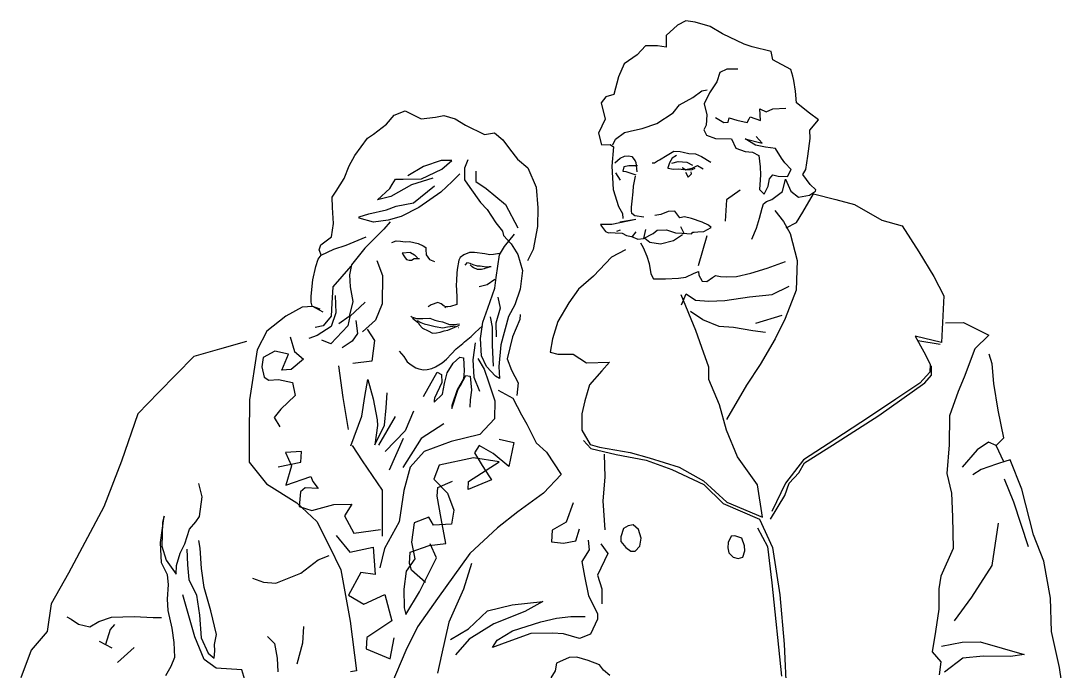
# Model space of a CAD drawing. Extents: x 116 to 135, y 123.1 to 129.1.
# Drawn here: x 119.094 to 120.139, y 124.597 to 125.246 of the extents above; entities that cross this region are included whole.
import ezdxf

# ---------------------------------------------------------------- set-up
doc = ezdxf.new("R2010")
doc.units = 0
doc.layers.get('0').update_dxf_attribs({"linetype": 'CONTINUOUS'})

msp = doc.modelspace()

# ---------------------------------------------------------------- linework, layer by layer
for p, q in [((119.7495, 125.2416), (119.7381, 125.2311)), ((119.7579, 125.2457), (119.7495, 125.2416)), ((119.7672, 125.2444), (119.7579, 125.2457)), ((119.7823, 125.2402), (119.7672, 125.2444)), ((119.7945, 125.2327), (119.7823, 125.2402)), ((119.7381, 125.2311), (119.7382, 125.2194)), ((119.816, 125.2226), (119.7945, 125.2327)), ((119.7176, 125.2208), (119.7094, 125.2118)), ((119.7295, 125.2207), (119.7176, 125.2208)), ((119.7382, 125.2194), (119.7295, 125.2207)), ((119.8241, 125.22), (119.816, 125.2226)), ((119.8431, 125.2153), (119.8241, 125.22)), ((119.8448, 125.2068), (119.8431, 125.2153)), ((119.7094, 125.2118), (119.6962, 125.203)), ((119.8626, 125.1972), (119.8448, 125.2068)), ((119.6962, 125.203), (119.6907, 125.1898)), ((119.792, 125.1942), (119.7888, 125.1848)), ((119.7987, 125.1977), (119.792, 125.1942)), ((119.8099, 125.1976), (119.7987, 125.1977)), ((119.8647, 125.1904), (119.8626, 125.1972)), ((119.6907, 125.1898), (119.6861, 125.1722)), ((119.7888, 125.1848), (119.7814, 125.1738)), ((119.8657, 125.1862), (119.8647, 125.1904)), ((119.8674, 125.1757), (119.8657, 125.1862)), ((119.7648, 125.1693), (119.7738, 125.1759)), ((119.7738, 125.1759), (119.7793, 125.1769)), ((119.7814, 125.1738), (119.7762, 125.1631)), ((119.8685, 125.1641), (119.8674, 125.1757)), ((119.6781, 125.1698), (119.6734, 125.1641)), ((119.6734, 125.1641), (119.6774, 125.1475)), ((119.6861, 125.1722), (119.6781, 125.1698)), ((119.7515, 125.1619), (119.7648, 125.1693)), ((119.7762, 125.1631), (119.7788, 125.1521)), ((119.8815, 125.1536), (119.8685, 125.1641)), ((119.4665, 125.1517), (119.4777, 125.156)), ((119.4777, 125.156), (119.4934, 125.1481)), ((119.729, 125.1434), (119.7452, 125.1541)), ((119.7452, 125.1541), (119.7515, 125.1619)), ((119.7788, 125.1521), (119.7781, 125.1415)), ((119.8317, 125.1578), (119.838, 125.1551)), ((119.8323, 125.1462), (119.8317, 125.1578)), ((119.838, 125.1551), (119.8448, 125.1579)), ((119.8448, 125.1579), (119.8577, 125.1586)), ((119.8904, 125.1471), (119.8815, 125.1536)), ((119.4459, 125.1328), (119.459, 125.1427)), ((119.459, 125.1427), (119.4665, 125.1517)), ((119.4934, 125.1481), (119.5077, 125.1496)), ((119.5077, 125.1496), (119.5163, 125.1512)), ((119.5163, 125.1512), (119.5276, 125.1481)), ((119.5276, 125.1481), (119.5378, 125.1417)), ((119.5378, 125.1417), (119.5569, 125.1322)), ((119.6774, 125.1475), (119.6707, 125.1336)), ((119.7144, 125.1382), (119.729, 125.1434)), ((119.7876, 125.1494), (119.7958, 125.1443)), ((119.7958, 125.1443), (119.8002, 125.1445)), ((119.8002, 125.1445), (119.8012, 125.1488)), ((119.8012, 125.1488), (119.8087, 125.1467)), ((119.8087, 125.1467), (119.8193, 125.1443)), ((119.8193, 125.1443), (119.8211, 125.1481)), ((119.8211, 125.1481), (119.8222, 125.1499)), ((119.8222, 125.1499), (119.8323, 125.1462)), ((119.8818, 125.1368), (119.8904, 125.1471)), ((119.4399, 125.1288), (119.4459, 125.1328)), ((119.5569, 125.1322), (119.5667, 125.134)), ((119.5667, 125.134), (119.575, 125.127)), ((119.6707, 125.1336), (119.6738, 125.122)), ((119.6876, 125.1277), (119.6967, 125.1343)), ((119.6967, 125.1343), (119.7065, 125.1366)), ((119.7065, 125.1366), (119.7144, 125.1382)), ((119.7781, 125.1415), (119.7758, 125.1371)), ((119.7758, 125.1371), (119.7785, 125.1316)), ((119.7785, 125.1316), (119.7874, 125.1283)), ((119.8822, 125.1282), (119.8818, 125.1368)), ((119.4272, 125.1113), (119.4399, 125.1288)), ((119.575, 125.127), (119.5816, 125.1179)), ((119.6738, 125.122), (119.6824, 125.1225)), ((119.6824, 125.1225), (119.6856, 125.12)), ((119.6849, 125.1219), (119.6876, 125.1277)), ((119.7874, 125.1283), (119.8035, 125.1279)), ((119.8035, 125.1279), (119.8077, 125.1187)), ((119.8171, 125.1279), (119.8341, 125.1238)), ((119.8273, 125.1217), (119.8171, 125.1279)), ((119.8373, 125.1197), (119.8273, 125.1217)), ((119.8341, 125.1238), (119.8281, 125.1304)), ((119.8799, 125.1107), (119.8822, 125.1282)), ((119.4215, 125.1012), (119.4272, 125.1113)), ((119.5816, 125.1179), (119.5896, 125.1077)), ((119.6856, 125.12), (119.684, 125.1008)), ((119.6923, 125.1087), (119.6966, 125.1106)), ((119.6966, 125.1106), (119.7009, 125.1109)), ((119.7009, 125.1109), (119.7041, 125.1105)), ((119.7041, 125.1105), (119.7073, 125.1062)), ((119.7315, 125.1069), (119.7392, 125.1116)), ((119.7392, 125.1116), (119.7459, 125.1156)), ((119.7486, 125.1115), (119.7443, 125.1088)), ((119.7459, 125.1156), (119.7521, 125.1154)), ((119.7521, 125.1154), (119.7552, 125.1148)), ((119.7552, 125.1148), (119.7609, 125.1134)), ((119.7609, 125.1134), (119.7676, 125.113)), ((119.7676, 125.113), (119.7734, 125.1103)), ((119.7734, 125.1103), (119.7829, 125.1046)), ((119.8077, 125.1187), (119.817, 125.1155)), ((119.817, 125.1155), (119.8245, 125.1146)), ((119.8245, 125.1146), (119.8309, 125.1112)), ((119.8309, 125.1112), (119.8321, 125.1002)), ((119.8473, 125.1183), (119.8373, 125.1197)), ((119.8535, 125.1087), (119.8473, 125.1183)), ((119.8776, 125.0975), (119.8799, 125.1107)), ((119.4165, 125.0885), (119.4215, 125.1012)), ((119.4958, 125.1005), (119.4802, 125.091)), ((119.5136, 125.1063), (119.4958, 125.1005)), ((119.524, 125.1063), (119.5136, 125.1063)), ((119.514, 125.0977), (119.524, 125.1063)), ((119.5401, 125.1071), (119.5368, 125.0988)), ((119.5896, 125.1077), (119.5999, 125.099)), ((119.684, 125.1008), (119.6852, 125.0773)), ((119.6871, 125.104), (119.6923, 125.1087)), ((119.6959, 125.1002), (119.6949, 125.0957)), ((119.7008, 125.1009), (119.6959, 125.1002)), ((119.7058, 125.1012), (119.7008, 125.1009)), ((119.7095, 125.1009), (119.7058, 125.1012)), ((119.7073, 125.1062), (119.7081, 125.1045)), ((119.7081, 125.1045), (119.7091, 125.0952)), ((119.7242, 125.1041), (119.7267, 125.1042)), ((119.7267, 125.1042), (119.7296, 125.1061)), ((119.7296, 125.1061), (119.7315, 125.1069)), ((119.7415, 125.1042), (119.7399, 125.0992)), ((119.7443, 125.1088), (119.7415, 125.1042)), ((119.744, 125.1038), (119.7502, 125.1054)), ((119.7502, 125.1054), (119.7589, 125.1046)), ((119.7589, 125.1046), (119.7645, 125.1017)), ((119.7641, 125.0987), (119.7695, 125.1014)), ((119.7695, 125.1014), (119.7753, 125.098)), ((119.8321, 125.1002), (119.8325, 125.0922)), ((119.8567, 125.1039), (119.8535, 125.1087)), ((119.8632, 125.0975), (119.8567, 125.1039)), ((119.494, 125.088), (119.514, 125.0977)), ((119.5321, 125.0931), (119.5246, 125.0853)), ((119.5368, 125.0988), (119.5369, 125.0872)), ((119.5481, 125.0957), (119.5481, 125.0853)), ((119.5999, 125.099), (119.6083, 125.0796)), ((119.6876, 125.0941), (119.6922, 125.0869)), ((119.6949, 125.0957), (119.6979, 125.0953)), ((119.6979, 125.0953), (119.703, 125.0936)), ((119.703, 125.0936), (119.708, 125.0921)), ((119.7056, 125.0808), (119.7075, 125.0908)), ((119.7399, 125.0992), (119.7399, 125.0987)), ((119.7399, 125.0987), (119.7456, 125.0977)), ((119.7456, 125.0977), (119.7505, 125.098)), ((119.7505, 125.098), (119.7555, 125.0975)), ((119.7542, 125.0994), (119.758, 125.0971)), ((119.7555, 125.0975), (119.7592, 125.0977)), ((119.7574, 125.0946), (119.7601, 125.0898)), ((119.758, 125.0971), (119.7642, 125.0974)), ((119.7592, 125.0977), (119.7641, 125.0987)), ((119.7601, 125.0898), (119.7637, 125.093)), ((119.7637, 125.093), (119.7631, 125.0949)), ((119.7642, 125.0974), (119.7671, 125.0988)), ((119.8325, 125.0922), (119.8321, 125.0872)), ((119.8414, 125.0882), (119.8449, 125.0921)), ((119.8449, 125.0921), (119.85, 125.0906)), ((119.85, 125.0906), (119.8594, 125.0904)), ((119.8594, 125.0904), (119.8632, 125.0975)), ((119.8746, 125.0924), (119.8776, 125.0975)), ((119.882, 125.0823), (119.8746, 125.0924)), ((119.4085, 125.0757), (119.4165, 125.0885)), ((119.4623, 125.0784), (119.4646, 125.0823)), ((119.4839, 125.082), (119.4632, 125.0704)), ((119.4646, 125.0823), (119.468, 125.0879)), ((119.468, 125.0879), (119.4754, 125.0878)), ((119.4754, 125.0878), (119.494, 125.088)), ((119.5051, 125.0886), (119.4839, 125.082)), ((119.486, 125.0641), (119.5067, 125.0812)), ((119.5246, 125.0853), (119.5132, 125.0748)), ((119.5369, 125.0872), (119.5422, 125.0793)), ((119.5422, 125.0793), (119.5529, 125.0645)), ((119.5481, 125.0853), (119.5583, 125.0784)), ((119.6083, 125.0796), (119.6101, 125.0592)), ((119.7052, 125.0752), (119.7056, 125.0808)), ((119.8321, 125.0872), (119.8314, 125.0773)), ((119.836, 125.0726), (119.84, 125.0807)), ((119.84, 125.0807), (119.8414, 125.0882)), ((119.8545, 125.0753), (119.8575, 125.0878)), ((119.8575, 125.0878), (119.8626, 125.0757)), ((119.8878, 125.077), (119.882, 125.0823)), ((119.4045, 125.0699), (119.4085, 125.0757)), ((119.405, 125.0595), (119.4045, 125.0699)), ((119.4498, 125.0672), (119.4623, 125.0784)), ((119.4632, 125.0704), (119.4498, 125.0672)), ((119.5132, 125.0748), (119.4912, 125.0594)), ((119.5583, 125.0784), (119.5777, 125.0625)), ((119.6852, 125.0773), (119.6905, 125.0603)), ((119.7044, 125.0659), (119.7052, 125.0752)), ((119.8123, 125.0769), (119.7984, 125.067)), ((119.8314, 125.0773), (119.836, 125.0726)), ((119.8437, 125.0673), (119.8545, 125.0753)), ((119.8626, 125.0757), (119.8703, 125.0699)), ((119.8703, 125.0699), (119.8813, 125.0717)), ((119.8748, 125.0547), (119.8855, 125.0731)), ((119.8813, 125.0717), (119.8873, 125.0757)), ((119.8855, 125.0731), (119.9076, 125.0675)), ((119.8873, 125.0757), (119.8878, 125.077)), ((119.4059, 125.0434), (119.405, 125.0595)), ((119.4589, 125.0572), (119.4687, 125.0607)), ((119.4687, 125.0607), (119.486, 125.0641)), ((119.4912, 125.0594), (119.4736, 125.0505)), ((119.5529, 125.0645), (119.5594, 125.0574)), ((119.5777, 125.0625), (119.5901, 125.0391)), ((119.6101, 125.0592), (119.6098, 125.0406)), ((119.6905, 125.0603), (119.6946, 125.0536)), ((119.7035, 125.0597), (119.7044, 125.0659)), ((119.7037, 125.056), (119.7035, 125.0597)), ((119.7984, 125.067), (119.797, 125.0458)), ((119.8316, 125.0488), (119.8342, 125.0589)), ((119.8342, 125.0589), (119.8353, 125.0632)), ((119.8353, 125.0632), (119.8383, 125.0653)), ((119.8383, 125.0653), (119.8437, 125.0673)), ((119.9076, 125.0675), (119.9264, 125.0623)), ((119.9264, 125.0623), (119.9537, 125.0469)), ((119.4315, 125.0502), (119.4413, 125.0532)), ((119.4316, 125.0489), (119.4315, 125.0502)), ((119.4459, 125.0447), (119.4316, 125.0489)), ((119.4413, 125.0532), (119.4589, 125.0572)), ((119.4736, 125.0505), (119.4607, 125.0467)), ((119.5594, 125.0574), (119.568, 125.0442)), ((119.7078, 125.0475), (119.684, 125.0426)), ((119.7078, 125.0475), (119.6918, 125.0448)), ((119.6946, 125.0536), (119.6948, 125.0486)), ((119.7038, 125.0535), (119.7037, 125.056)), ((119.7071, 125.0512), (119.7038, 125.0535)), ((119.7158, 125.0497), (119.7071, 125.0512)), ((119.733, 125.0525), (119.7269, 125.0515)), ((119.7403, 125.0554), (119.733, 125.0525)), ((119.747, 125.0557), (119.7403, 125.0554)), ((119.7518, 125.049), (119.747, 125.0557)), ((119.7567, 125.05), (119.7518, 125.049)), ((119.7635, 125.0484), (119.7567, 125.05)), ((119.7743, 125.0447), (119.7635, 125.0484)), ((119.8284, 125.0388), (119.8316, 125.0488)), ((119.8467, 125.0563), (119.8554, 125.0456)), ((119.8684, 125.0445), (119.8748, 125.0547)), ((119.4041, 125.0302), (119.4059, 125.0434)), ((119.4562, 125.0378), (119.4373, 125.019)), ((119.4607, 125.0467), (119.4459, 125.0447)), ((119.4627, 125.045), (119.4562, 125.0378)), ((119.568, 125.0442), (119.5746, 125.0358)), ((119.6098, 125.0406), (119.6053, 125.0176)), ((119.6728, 125.0426), (119.6735, 125.0408)), ((119.684, 125.0426), (119.6728, 125.0426)), ((119.6735, 125.0408), (119.6775, 125.0354)), ((119.7177, 125.0374), (119.7156, 125.0286)), ((119.7294, 125.0368), (119.7387, 125.0372)), ((119.7387, 125.0372), (119.7476, 125.034)), ((119.7527, 125.0404), (119.7563, 125.0332)), ((119.7806, 125.0418), (119.7743, 125.0447)), ((119.776, 125.0354), (119.7832, 125.0395)), ((119.7832, 125.0395), (119.7806, 125.0418)), ((119.8239, 125.0279), (119.8284, 125.0388)), ((119.8554, 125.0456), (119.8622, 125.0336)), ((119.8582, 125.039), (119.8684, 125.0445)), ((119.9537, 125.0469), (119.9738, 125.0412)), ((119.9738, 125.0412), (119.9907, 125.0153)), ((119.3933, 125.0222), (119.4041, 125.0302)), ((119.4186, 125.0218), (119.4387, 125.0302)), ((119.5746, 125.0358), (119.5756, 125.0315)), ((119.5756, 125.0315), (119.5834, 125.0232)), ((119.5767, 125.0204), (119.5867, 125.0327)), ((119.6775, 125.0354), (119.6807, 125.0343)), ((119.6807, 125.0343), (119.6825, 125.0344)), ((119.6825, 125.0344), (119.6874, 125.0341)), ((119.6874, 125.0341), (119.6943, 125.0337)), ((119.6922, 125.0368), (119.6886, 125.0354)), ((119.6943, 125.0337), (119.6987, 125.0315)), ((119.6987, 125.0315), (119.7037, 125.0305)), ((119.7037, 125.0305), (119.71, 125.0278)), ((119.7079, 125.0351), (119.7044, 125.0305)), ((119.71, 125.0278), (119.7156, 125.0286)), ((119.7156, 125.0286), (119.7253, 125.0335)), ((119.7169, 125.0287), (119.722, 125.0247)), ((119.7253, 125.0335), (119.7294, 125.0368)), ((119.7455, 125.0264), (119.7544, 125.0325)), ((119.7476, 125.034), (119.7543, 125.0338)), ((119.7543, 125.0338), (119.7637, 125.033)), ((119.7637, 125.033), (119.7649, 125.0348)), ((119.7649, 125.0348), (119.7661, 125.0349)), ((119.7661, 125.0349), (119.7698, 125.0351)), ((119.7698, 125.0351), (119.776, 125.0354)), ((119.7787, 125.0313), (119.7703, 125.0011)), ((119.8622, 125.0336), (119.8691, 125.0067)), ((119.3916, 125.0172), (119.3933, 125.0222)), ((119.3939, 125.0111), (119.3916, 125.0172)), ((119.3938, 125.0118), (119.4064, 125.018)), ((119.4064, 125.018), (119.4186, 125.0218)), ((119.4373, 125.019), (119.424, 125.0022)), ((119.4643, 125.0246), (119.4687, 125.0261)), ((119.4687, 125.0261), (119.4729, 125.0257)), ((119.4729, 125.0257), (119.4774, 125.0253)), ((119.4774, 125.0253), (119.4818, 125.0255)), ((119.4818, 125.0255), (119.4861, 125.0245)), ((119.4861, 125.0245), (119.4905, 125.0234)), ((119.4905, 125.0234), (119.4956, 125.0212)), ((119.4956, 125.0212), (119.4982, 125.0196)), ((119.4982, 125.0196), (119.4983, 125.0176)), ((119.4983, 125.0176), (119.4985, 125.0122)), ((119.5716, 125.0122), (119.5767, 125.0204)), ((119.5834, 125.0232), (119.5902, 125.0124)), ((119.6053, 125.0176), (119.5997, 125.0061)), ((119.6976, 125.0173), (119.6837, 125.0097)), ((119.7127, 125.0242), (119.7154, 125.0194)), ((119.7154, 125.0194), (119.719, 125.0109)), ((119.722, 125.0247), (119.7325, 125.0233)), ((119.7325, 125.0233), (119.7455, 125.0264)), ((119.3882, 125.0004), (119.3908, 125.008)), ((119.3908, 125.008), (119.3938, 125.0118)), ((119.4491, 125.0065), (119.4548, 124.9914)), ((119.4829, 125.0144), (119.4747, 125.014)), ((119.4747, 125.014), (119.4763, 125.0111)), ((119.4747, 125.014), (119.4747, 125.014)), ((119.4763, 125.0111), (119.4776, 125.0092)), ((119.4776, 125.0092), (119.479, 125.0075)), ((119.479, 125.0075), (119.4815, 125.0069)), ((119.4815, 125.0069), (119.4839, 125.007)), ((119.4829, 125.0144), (119.4867, 125.0121)), ((119.4839, 125.007), (119.4864, 125.0084)), ((119.4864, 125.0084), (119.4888, 125.0085)), ((119.4867, 125.0121), (119.49, 125.0093)), ((119.4888, 125.0085), (119.4918, 125.0087)), ((119.4985, 125.0122), (119.5018, 125.0074)), ((119.5018, 125.0074), (119.5068, 125.0057)), ((119.531, 125.0069), (119.5295, 124.9976)), ((119.5326, 125.0095), (119.531, 125.0069)), ((119.5362, 125.0121), (119.5326, 125.0095)), ((119.5418, 125.0144), (119.5362, 125.0121)), ((119.5467, 125.0146), (119.5418, 125.0144)), ((119.5572, 125.0132), (119.5467, 125.0146)), ((119.5622, 125.0122), (119.5572, 125.0132)), ((119.5659, 125.0124), (119.5622, 125.0122)), ((119.5696, 125.0133), (119.5659, 125.0124)), ((119.5683, 124.9897), (119.5716, 125.0122)), ((119.5715, 125.0134), (119.5696, 125.0133)), ((119.5902, 125.0124), (119.5947, 124.9965)), ((119.6837, 125.0097), (119.6655, 124.9909)), ((119.719, 125.0109), (119.7212, 125.0036)), ((119.8691, 125.0067), (119.8681, 124.9769)), ((119.9907, 125.0153), (120.0056, 124.9907)), ((119.3852, 124.9872), (119.3882, 125.0004)), ((119.4234, 125.0009), (119.4053, 124.9802)), ((119.424, 125.0022), (119.4221, 124.9922)), ((119.5295, 124.9976), (119.5292, 124.9939)), ((119.5375, 125.0018), (119.5398, 125.0044)), ((119.5398, 125.0044), (119.5422, 125.0038)), ((119.5422, 125.0038), (119.545, 125.0026)), ((119.5443, 125.0001), (119.5423, 125.0022)), ((119.5457, 124.9992), (119.5443, 125.0001)), ((119.545, 125.0026), (119.5496, 125.0011)), ((119.5483, 124.9983), (119.5457, 124.9992)), ((119.5498, 124.9977), (119.5483, 124.9983)), ((119.5496, 125.0011), (119.5524, 125.0011)), ((119.5537, 124.9977), (119.5498, 124.9977)), ((119.5524, 125.0011), (119.5583, 125.0003)), ((119.5564, 124.9981), (119.5537, 124.9977)), ((119.5581, 124.9988), (119.5564, 124.9981)), ((119.5595, 124.9991), (119.5581, 124.9988)), ((119.5583, 125.0003), (119.5616, 125.0005)), ((119.5616, 124.9998), (119.5595, 124.9991)), ((119.5616, 125.0005), (119.5635, 125.0006)), ((119.5947, 124.9965), (119.5924, 124.9778)), ((119.7212, 125.0036), (119.7229, 124.9931)), ((119.7662, 124.994), (119.7706, 124.9955)), ((119.7706, 124.9955), (119.7708, 124.9918)), ((119.8227, 124.9939), (119.8392, 124.999)), ((119.8392, 124.999), (119.8574, 125.0056)), ((119.3835, 124.971), (119.3852, 124.9872)), ((119.4221, 124.9922), (119.4227, 124.9804)), ((119.4548, 124.9914), (119.4545, 124.9634)), ((119.5288, 124.987), (119.5286, 124.9815)), ((119.5292, 124.9939), (119.5288, 124.987)), ((119.5672, 124.9877), (119.5595, 124.9824)), ((119.5671, 124.979), (119.5683, 124.9897)), ((119.6655, 124.9909), (119.6506, 124.9778)), ((119.7229, 124.9931), (119.7256, 124.9883)), ((119.7256, 124.9883), (119.7375, 124.9883)), ((119.7375, 124.9883), (119.7504, 124.989)), ((119.7504, 124.989), (119.7578, 124.9899)), ((119.7578, 124.9899), (119.7662, 124.994)), ((119.7708, 124.9918), (119.7741, 124.9858)), ((119.7741, 124.9858), (119.779, 124.9855)), ((119.779, 124.9855), (119.7845, 124.9895)), ((119.7845, 124.9895), (119.7874, 124.9914)), ((119.7874, 124.9914), (119.7924, 124.9904)), ((119.7924, 124.9904), (119.7981, 124.9902)), ((119.7981, 124.9902), (119.8085, 124.9907)), ((119.8085, 124.9907), (119.8227, 124.9939)), ((120.0056, 124.9907), (120.0157, 124.9714)), ((119.4053, 124.9802), (119.4042, 124.9641)), ((119.4227, 124.9804), (119.4252, 124.9657)), ((119.5286, 124.9815), (119.5288, 124.9771)), ((119.5288, 124.9771), (119.5292, 124.9697)), ((119.5595, 124.9824), (119.5515, 124.9802)), ((119.56, 124.9589), (119.5671, 124.979)), ((119.5924, 124.9778), (119.587, 124.9622)), ((119.6506, 124.9778), (119.6409, 124.9642)), ((119.8442, 124.9727), (119.8612, 124.981)), ((119.8681, 124.9769), (119.8571, 124.9486)), ((119.3838, 124.9648), (119.3835, 124.971)), ((119.3845, 124.9611), (119.3838, 124.9648)), ((119.4042, 124.9641), (119.4036, 124.9509)), ((119.4075, 124.9717), (119.4084, 124.9544)), ((119.4252, 124.9657), (119.4217, 124.9506)), ((119.4376, 124.965), (119.4222, 124.9507)), ((119.5102, 124.9645), (119.5035, 124.9622)), ((119.5134, 124.9634), (119.5102, 124.9645)), ((119.5292, 124.9691), (119.529, 124.9625)), ((119.5292, 124.9697), (119.5292, 124.9691)), ((119.57, 124.97), (119.5723, 124.9589)), ((119.6409, 124.9642), (119.63, 124.9458)), ((119.7679, 124.9366), (119.7532, 124.9723)), ((119.7537, 124.9624), (119.7581, 124.9733)), ((119.7581, 124.9733), (119.7676, 124.9669)), ((119.7676, 124.9669), (119.7807, 124.9658)), ((119.7807, 124.9658), (119.7968, 124.9666)), ((119.7968, 124.9666), (119.8214, 124.9703)), ((119.8214, 124.9703), (119.8442, 124.9727)), ((120.0157, 124.9714), (120.0131, 124.9248)), ((119.3747, 124.9601), (119.3585, 124.9511)), ((119.3853, 124.9606), (119.3747, 124.9601)), ((119.3955, 124.955), (119.3845, 124.9611)), ((119.3928, 124.9578), (119.3853, 124.9606)), ((119.4084, 124.9544), (119.4036, 124.9405)), ((119.4545, 124.9634), (119.4479, 124.947)), ((119.5035, 124.9622), (119.5005, 124.9603)), ((119.5165, 124.9611), (119.5134, 124.9634)), ((119.5183, 124.9604), (119.5165, 124.9611)), ((119.5178, 124.9592), (119.5173, 124.9599)), ((119.52, 124.9602), (119.5183, 124.9604)), ((119.5227, 124.9607), (119.52, 124.9602)), ((119.529, 124.9625), (119.5227, 124.9607)), ((119.5552, 124.945), (119.56, 124.9589)), ((119.5723, 124.9589), (119.5682, 124.9439)), ((119.587, 124.9622), (119.5809, 124.9507)), ((119.7748, 124.9474), (119.7627, 124.9555)), ((119.3585, 124.9511), (119.3395, 124.936)), ((119.4036, 124.9509), (119.3955, 124.9413)), ((119.4217, 124.9506), (119.4114, 124.9434)), ((119.4222, 124.9507), (119.4202, 124.9414)), ((119.4281, 124.9467), (119.43, 124.9337)), ((119.4479, 124.947), (119.4349, 124.9352)), ((119.4833, 124.9508), (119.484, 124.9503)), ((119.484, 124.9503), (119.4887, 124.9485)), ((119.4849, 124.949), (119.4908, 124.9442)), ((119.4887, 124.9485), (119.4953, 124.9488)), ((119.4896, 124.9468), (119.4932, 124.9445)), ((119.4908, 124.9442), (119.4914, 124.9425)), ((119.4932, 124.9445), (119.4964, 124.9433)), ((119.4953, 124.9488), (119.5023, 124.9489)), ((119.4964, 124.9433), (119.501, 124.9422)), ((119.5023, 124.9489), (119.5073, 124.9471)), ((119.5073, 124.9471), (119.5113, 124.946)), ((119.5113, 124.946), (119.5147, 124.9452)), ((119.5147, 124.9452), (119.5219, 124.9428)), ((119.5266, 124.9427), (119.5318, 124.9432)), ((119.5528, 124.9288), (119.5552, 124.945)), ((119.5623, 124.9503), (119.5646, 124.94)), ((119.5682, 124.9439), (119.5683, 124.9303)), ((119.5809, 124.9507), (119.573, 124.9224)), ((119.5922, 124.9476), (119.5849, 124.9304)), ((119.5925, 124.9525), (119.5922, 124.9476)), ((119.63, 124.9458), (119.6247, 124.9282)), ((119.7912, 124.9408), (119.7748, 124.9474)), ((119.8277, 124.9439), (119.854, 124.9521)), ((119.8571, 124.9486), (119.847, 124.9283)), ((120.0171, 124.9443), (120.0351, 124.9445)), ((120.0351, 124.9445), (120.0605, 124.9321)), ((119.3395, 124.936), (119.3298, 124.9175)), ((119.3955, 124.9413), (119.3876, 124.9397)), ((119.4036, 124.9405), (119.3897, 124.9317)), ((119.4202, 124.9414), (119.4033, 124.9232)), ((119.43, 124.9337), (119.4247, 124.926)), ((119.4397, 124.9379), (119.447, 124.9266)), ((119.4914, 124.9425), (119.4948, 124.9389)), ((119.4948, 124.9389), (119.5006, 124.9363)), ((119.5006, 124.9363), (119.5047, 124.9341)), ((119.501, 124.9422), (119.5076, 124.9406)), ((119.5047, 124.9341), (119.509, 124.9343)), ((119.5076, 124.9406), (119.5151, 124.9394)), ((119.509, 124.9343), (119.5124, 124.9349)), ((119.5124, 124.9349), (119.5165, 124.9363)), ((119.5151, 124.9394), (119.5198, 124.9403)), ((119.5165, 124.9363), (119.5202, 124.937)), ((119.5198, 124.9403), (119.5279, 124.9414)), ((119.5202, 124.937), (119.5318, 124.9419)), ((119.5219, 124.9428), (119.5266, 124.9427)), ((119.5307, 124.9395), (119.5312, 124.9395)), ((119.5435, 124.9308), (119.5476, 124.9347)), ((119.5476, 124.9347), (119.5547, 124.9412)), ((119.5646, 124.94), (119.5643, 124.9219)), ((119.7737, 124.9196), (119.7679, 124.9366)), ((119.8056, 124.9398), (119.7912, 124.9408)), ((119.8249, 124.9363), (119.8056, 124.9398)), ((119.8373, 124.9345), (119.8249, 124.9363)), ((119.3189, 124.9256), (119.2921, 124.9181)), ((119.3626, 124.9303), (119.367, 124.9157)), ((119.3897, 124.9317), (119.3812, 124.9288)), ((119.4033, 124.9232), (119.3944, 124.927)), ((119.4247, 124.926), (119.4146, 124.9193)), ((119.447, 124.9266), (119.4443, 124.9059)), ((119.5286, 124.9183), (119.5352, 124.9236)), ((119.5352, 124.9236), (119.5369, 124.9255)), ((119.5369, 124.9255), (119.5435, 124.9308)), ((119.5476, 124.9243), (119.5452, 124.9073)), ((119.5537, 124.9115), (119.5528, 124.9288)), ((119.573, 124.9224), (119.571, 124.9007)), ((119.5849, 124.9304), (119.5793, 124.9085)), ((119.6247, 124.9282), (119.6223, 124.9149)), ((119.847, 124.9283), (119.8322, 124.9027)), ((119.9868, 124.9309), (119.9957, 124.9152)), ((120.0131, 124.9248), (119.9868, 124.9309)), ((119.9895, 124.9268), (120.012, 124.923)), ((120.0605, 124.9321), (120.0464, 124.9185)), ((119.2921, 124.9181), (119.2665, 124.9106)), ((119.3298, 124.9175), (119.3219, 124.8676)), ((119.3472, 124.9159), (119.3358, 124.9098)), ((119.361, 124.9129), (119.3472, 124.9159)), ((119.3543, 124.8972), (119.361, 124.9129)), ((119.367, 124.9157), (119.3761, 124.9082)), ((119.4717, 124.916), (119.4762, 124.9107)), ((119.5187, 124.9079), (119.5239, 124.9132)), ((119.5239, 124.9132), (119.5286, 124.9183)), ((119.5643, 124.9219), (119.5654, 124.9009)), ((119.6223, 124.9149), (119.6299, 124.9129)), ((119.6299, 124.9129), (119.6452, 124.9131)), ((119.6452, 124.9131), (119.6588, 124.9044)), ((119.7809, 124.9001), (119.7737, 124.9196)), ((119.9957, 124.9152), (120.0018, 124.9032)), ((120.0464, 124.9185), (120.0359, 124.89)), ((120.0637, 124.9033), (120.0608, 124.913)), ((119.2665, 124.9106), (119.2311, 124.8748)), ((119.3358, 124.9098), (119.3344, 124.9004)), ((119.3761, 124.9082), (119.3637, 124.8976)), ((119.4111, 124.9013), (119.4152, 124.8698)), ((119.4443, 124.9059), (119.4253, 124.9038)), ((119.4762, 124.9107), (119.4796, 124.9054)), ((119.4796, 124.9054), (119.4836, 124.9025)), ((119.4836, 124.9025), (119.4881, 124.8995)), ((119.5077, 124.9004), (119.5144, 124.9045)), ((119.5144, 124.9045), (119.5187, 124.9079)), ((119.5194, 124.8944), (119.5256, 124.9039)), ((119.5256, 124.9039), (119.5322, 124.9099)), ((119.5322, 124.9099), (119.5359, 124.9093)), ((119.5359, 124.9093), (119.5366, 124.8965)), ((119.5452, 124.9073), (119.5461, 124.89)), ((119.5501, 124.9088), (119.5563, 124.898)), ((119.5587, 124.9006), (119.5537, 124.9115)), ((119.5793, 124.9085), (119.5836, 124.8969)), ((119.6588, 124.9044), (119.6816, 124.905)), ((119.6816, 124.905), (119.674, 124.8965)), ((119.8322, 124.9027), (119.8184, 124.8822)), ((120.0018, 124.9032), (120.0017, 124.8952)), ((120.0031, 124.8921), (120.0032, 124.9015)), ((120.0655, 124.8836), (120.0637, 124.9033)), ((119.3344, 124.9004), (119.3368, 124.8901)), ((119.3637, 124.8976), (119.3543, 124.8972)), ((119.4881, 124.8995), (119.4912, 124.8984)), ((119.4912, 124.8984), (119.4959, 124.8975)), ((119.4958, 124.8709), (119.5094, 124.8951)), ((119.4959, 124.8975), (119.4996, 124.8977)), ((119.4996, 124.8977), (119.5041, 124.8987)), ((119.5041, 124.8987), (119.5077, 124.9004)), ((119.5094, 124.8951), (119.5138, 124.8928)), ((119.5138, 124.8928), (119.5142, 124.8847)), ((119.5167, 124.8836), (119.5194, 124.8944)), ((119.5329, 124.8819), (119.5381, 124.8916)), ((119.5366, 124.8965), (119.5358, 124.8883)), ((119.5381, 124.8916), (119.5423, 124.8911)), ((119.5423, 124.8911), (119.5438, 124.877)), ((119.5563, 124.898), (119.5607, 124.8853)), ((119.5678, 124.8911), (119.5587, 124.9006)), ((119.5716, 124.8889), (119.5678, 124.8911)), ((119.571, 124.9007), (119.5716, 124.8889)), ((119.5836, 124.8969), (119.5904, 124.8843)), ((119.674, 124.8965), (119.6617, 124.8823)), ((119.781, 124.8878), (119.7809, 124.9001)), ((120.0017, 124.8952), (119.9917, 124.8841)), ((119.9966, 124.8843), (120.0031, 124.8921)), ((119.3368, 124.8901), (119.3412, 124.8871)), ((119.3412, 124.8871), (119.3511, 124.8876)), ((119.3511, 124.8876), (119.3649, 124.8846)), ((119.3649, 124.8846), (119.3675, 124.8718)), ((119.4374, 124.8709), (119.4403, 124.8879)), ((119.4403, 124.8879), (119.4457, 124.8683)), ((119.5142, 124.8847), (119.507, 124.869)), ((119.5148, 124.8731), (119.5167, 124.8836)), ((119.5358, 124.8883), (119.5294, 124.8775)), ((119.5306, 124.8781), (119.5329, 124.8819)), ((119.5461, 124.89), (119.5518, 124.8762)), ((119.5607, 124.8853), (119.5671, 124.8663)), ((119.5904, 124.8843), (119.5891, 124.8719)), ((119.6617, 124.8823), (119.657, 124.8666)), ((119.7915, 124.8623), (119.781, 124.8878)), ((119.8184, 124.8822), (119.7984, 124.8478)), ((119.9507, 124.8518), (119.9966, 124.8843)), ((119.9917, 124.8841), (119.9677, 124.868)), ((120.0359, 124.89), (120.0299, 124.8756)), ((120.0698, 124.8571), (120.0655, 124.8836)), ((119.2311, 124.8748), (119.2104, 124.8533)), ((119.3675, 124.8718), (119.3533, 124.858)), ((119.4342, 124.851), (119.4374, 124.8709)), ((119.4585, 124.8596), (119.4595, 124.8745)), ((119.5065, 124.8652), (119.5148, 124.8731)), ((119.5294, 124.8775), (119.524, 124.8617)), ((119.5242, 124.8587), (119.5306, 124.8781)), ((119.5438, 124.877), (119.5423, 124.8676)), ((119.5703, 124.8771), (119.585, 124.8692)), ((120.0299, 124.8756), (120.0213, 124.8516)), ((119.3219, 124.8676), (119.3217, 124.8324)), ((119.4152, 124.8698), (119.4205, 124.8379)), ((119.4457, 124.8683), (119.4497, 124.8475)), ((119.4569, 124.8422), (119.4585, 124.8596)), ((119.507, 124.869), (119.5064, 124.867)), ((119.5064, 124.867), (119.5065, 124.8652)), ((119.524, 124.8617), (119.5242, 124.8587)), ((119.5423, 124.8676), (119.5421, 124.8601)), ((119.5671, 124.8663), (119.5668, 124.8485)), ((119.585, 124.8692), (119.5938, 124.8523)), ((119.657, 124.8666), (119.6539, 124.8534)), ((119.7984, 124.8372), (119.7915, 124.8623)), ((119.9677, 124.868), (119.9413, 124.8506)), ((119.2104, 124.8533), (119.1943, 124.8061)), ((119.3533, 124.858), (119.3468, 124.8497)), ((119.3468, 124.8497), (119.3522, 124.8406)), ((119.4233, 124.8214), (119.4342, 124.851)), ((119.4676, 124.8509), (119.451, 124.8221)), ((119.4859, 124.856), (119.4775, 124.8365)), ((119.5938, 124.8523), (119.5992, 124.8432)), ((119.6539, 124.8534), (119.654, 124.8373)), ((119.9044, 124.8222), (119.9507, 124.8518)), ((119.9413, 124.8506), (119.9066, 124.8278)), ((120.0213, 124.8516), (120.0208, 124.8224)), ((120.0756, 124.8296), (120.0698, 124.8571)), ((119.4473, 124.8226), (119.4569, 124.8422)), ((119.45, 124.8418), (119.4473, 124.8226)), ((119.4497, 124.8475), (119.45, 124.8418)), ((119.5163, 124.8434), (119.4935, 124.8287)), ((119.5668, 124.8485), (119.5522, 124.8329)), ((119.5992, 124.8432), (119.6083, 124.8246)), ((119.3217, 124.8324), (119.3218, 124.8051)), ((119.4775, 124.8365), (119.4575, 124.8157)), ((119.4754, 124.829), (119.4616, 124.7973)), ((119.4935, 124.8287), (119.4751, 124.7998)), ((119.5522, 124.8329), (119.5234, 124.8257)), ((119.5715, 124.8282), (119.586, 124.8247)), ((119.654, 124.8373), (119.6622, 124.8229)), ((119.8096, 124.8105), (119.7984, 124.8372)), ((120.0679, 124.8218), (120.0756, 124.8296)), ((119.4245, 124.822), (119.4345, 124.8064)), ((119.5234, 124.8257), (119.4966, 124.8157)), ((119.5515, 124.8217), (119.5469, 124.8145)), ((119.5655, 124.8137), (119.5515, 124.8217)), ((119.586, 124.8247), (119.581, 124.8009)), ((119.6083, 124.8246), (119.6187, 124.8152)), ((119.6558, 124.827), (119.6631, 124.8187)), ((119.6622, 124.8229), (119.6717, 124.8203)), ((119.6631, 124.8187), (119.6882, 124.813)), ((119.6717, 124.8203), (119.7022, 124.815)), ((119.9066, 124.8278), (119.8754, 124.8076)), ((119.8763, 124.8047), (119.9044, 124.8222)), ((120.0208, 124.8224), (120.0185, 124.7938)), ((120.049, 124.8176), (120.0338, 124.8002)), ((120.0603, 124.8251), (120.049, 124.8176)), ((120.0679, 124.8218), (120.0603, 124.8251)), ((120.0756, 124.8054), (120.0679, 124.8218)), ((119.374, 124.8157), (119.358, 124.8149)), ((119.358, 124.8149), (119.3641, 124.8016)), ((119.3733, 124.8052), (119.374, 124.8157)), ((119.4966, 124.8157), (119.4825, 124.8002)), ((119.5459, 124.8095), (119.5116, 124.8023)), ((119.5714, 124.8054), (119.5459, 124.8095)), ((119.5469, 124.8145), (119.5543, 124.802)), ((119.581, 124.8009), (119.5655, 124.8137)), ((119.6187, 124.8152), (119.6335, 124.7929)), ((119.6763, 124.8131), (119.6769, 124.7902)), ((119.6882, 124.813), (119.7182, 124.8071)), ((119.7022, 124.815), (119.7211, 124.8097)), ((119.7211, 124.8097), (119.7513, 124.8001)), ((119.8296, 124.7825), (119.8096, 124.8105)), ((119.8754, 124.8076), (119.8575, 124.7844)), ((120.0817, 124.8076), (120.0756, 124.8054)), ((120.0936, 124.7783), (120.0817, 124.8076)), ((119.1943, 124.8061), (119.1767, 124.7606)), ((119.3218, 124.8051), (119.339, 124.7837)), ((119.3506, 124.8004), (119.3733, 124.8052)), ((119.3641, 124.8016), (119.3584, 124.7822)), ((119.4345, 124.8064), (119.4545, 124.7772)), ((119.4825, 124.8002), (119.4763, 124.777)), ((119.5116, 124.8023), (119.5061, 124.7884)), ((119.5409, 124.7858), (119.5714, 124.8054)), ((119.5543, 124.802), (119.5618, 124.7905)), ((119.7182, 124.8071), (119.7439, 124.798)), ((119.7439, 124.798), (119.7757, 124.7828)), ((119.7513, 124.8001), (119.7755, 124.7865)), ((119.8706, 124.7945), (119.8763, 124.8047)), ((120.053, 124.798), (120.0446, 124.7926)), ((120.0683, 124.8032), (120.053, 124.798)), ((120.0786, 124.8065), (120.0683, 124.8032)), ((119.3584, 124.7822), (119.3832, 124.7909)), ((119.3832, 124.7909), (119.3854, 124.786)), ((119.5061, 124.7884), (119.5198, 124.7743)), ((119.5637, 124.7876), (119.5406, 124.7778)), ((119.5618, 124.7905), (119.5637, 124.7876)), ((119.6335, 124.7929), (119.6158, 124.7742)), ((119.6769, 124.7902), (119.6749, 124.7665)), ((119.7755, 124.7865), (119.7988, 124.7654)), ((119.8612, 124.7841), (119.8706, 124.7945)), ((120.0185, 124.7938), (120.0232, 124.7742)), ((120.0757, 124.7887), (120.085, 124.7655)), ((119.2748, 124.7705), (119.2716, 124.784)), ((119.339, 124.7837), (119.3692, 124.7647)), ((119.3776, 124.7795), (119.3729, 124.7755)), ((119.3907, 124.7789), (119.3776, 124.7795)), ((119.3854, 124.786), (119.3907, 124.7789)), ((119.4545, 124.7772), (119.4544, 124.7312)), ((119.4763, 124.777), (119.4717, 124.7456)), ((119.5095, 124.7713), (119.5103, 124.78)), ((119.5103, 124.78), (119.5248, 124.7862)), ((119.5406, 124.7778), (119.5409, 124.7858)), ((119.7757, 124.7828), (119.7952, 124.7639)), ((119.8343, 124.7504), (119.8296, 124.7825)), ((119.8575, 124.7844), (119.8439, 124.7558)), ((119.8569, 124.772), (119.8612, 124.7841)), ((120.1053, 124.7326), (120.0936, 124.7783)), ((119.272, 124.7511), (119.2748, 124.7705)), ((119.3729, 124.7755), (119.3718, 124.7611)), ((119.5136, 124.749), (119.5095, 124.7713)), ((119.5198, 124.7743), (119.5263, 124.7573)), ((119.6158, 124.7742), (119.5901, 124.7555)), ((119.6749, 124.7665), (119.6771, 124.7375)), ((119.7988, 124.7654), (119.8343, 124.7504)), ((119.8425, 124.7483), (119.8569, 124.772)), ((120.0232, 124.7742), (120.0244, 124.7508)), ((120.085, 124.7655), (120.0997, 124.7211)), ((119.1767, 124.7606), (119.1412, 124.6943)), ((119.3692, 124.7647), (119.3892, 124.7459)), ((119.3718, 124.7611), (119.3844, 124.7568)), ((119.3844, 124.7568), (119.4064, 124.7629)), ((119.4064, 124.7629), (119.4243, 124.7632)), ((119.4243, 124.7632), (119.4169, 124.7517)), ((119.5263, 124.7573), (119.5238, 124.7433)), ((119.5901, 124.7555), (119.5698, 124.7395)), ((119.6453, 124.7645), (119.6383, 124.7454)), ((119.7952, 124.7639), (119.8313, 124.7484)), ((119.233, 124.7249), (119.2367, 124.7513)), ((119.2352, 124.745), (119.2345, 124.7213)), ((119.2367, 124.7513), (119.2352, 124.745)), ((119.2621, 124.7382), (119.2686, 124.7455)), ((119.2686, 124.7455), (119.272, 124.7511)), ((119.3892, 124.7459), (119.4016, 124.7218)), ((119.4169, 124.7517), (119.4264, 124.7342)), ((119.4717, 124.7456), (119.4569, 124.7189)), ((119.4866, 124.7446), (119.4839, 124.7252)), ((119.5012, 124.7503), (119.4866, 124.7446)), ((119.506, 124.7424), (119.5012, 124.7503)), ((119.5181, 124.7239), (119.5136, 124.749)), ((119.6383, 124.7454), (119.6244, 124.7373)), ((119.8313, 124.7484), (119.8445, 124.7199)), ((120.0244, 124.7508), (120.0248, 124.7191)), ((119.2573, 124.7237), (119.2621, 124.7382)), ((119.4264, 124.7342), (119.4528, 124.738)), ((119.5238, 124.7433), (119.506, 124.7424)), ((119.5698, 124.7395), (119.5421, 124.714)), ((119.6244, 124.7373), (119.6238, 124.7256)), ((119.6479, 124.7268), (119.6516, 124.7386)), ((119.6956, 124.7391), (119.6928, 124.7308)), ((119.7004, 124.7418), (119.6956, 124.7391)), ((119.7053, 124.7426), (119.7004, 124.7418)), ((119.7105, 124.7379), (119.7053, 124.7426)), ((119.7134, 124.7294), (119.7105, 124.7379)), ((119.8293, 124.7397), (119.8395, 124.7209)), ((120.07, 124.7444), (120.0635, 124.702)), ((119.2341, 124.7046), (119.233, 124.7249)), ((119.2529, 124.7142), (119.2573, 124.7237)), ((119.2729, 124.7195), (119.2713, 124.7269)), ((119.4085, 124.732), (119.4224, 124.7154)), ((119.4839, 124.7252), (119.4872, 124.7088)), ((119.5014, 124.7219), (119.5181, 124.7239)), ((119.5089, 124.7098), (119.5025, 124.7237)), ((119.6238, 124.7256), (119.6357, 124.7242)), ((119.6357, 124.7242), (119.6479, 124.7268)), ((119.6603, 124.7274), (119.6613, 124.7176)), ((119.6729, 124.7236), (119.6801, 124.7141)), ((119.6928, 124.7308), (119.6931, 124.7259)), ((119.6931, 124.7259), (119.6978, 124.7199)), ((119.7119, 124.7213), (119.7134, 124.7294)), ((119.8003, 124.7251), (119.7999, 124.7196)), ((119.803, 124.7314), (119.8003, 124.7251)), ((119.8067, 124.7316), (119.803, 124.7314)), ((119.8137, 124.7295), (119.8067, 124.7316)), ((119.8166, 124.7217), (119.8137, 124.7295)), ((120.1153, 124.7064), (120.1053, 124.7326)), ((119.2345, 124.7213), (119.2389, 124.7073)), ((119.249, 124.7022), (119.2529, 124.7142)), ((119.2594, 124.7183), (119.2602, 124.7028)), ((119.274, 124.6992), (119.2729, 124.7195)), ((119.4016, 124.7218), (119.4134, 124.6976)), ((119.4224, 124.7154), (119.4457, 124.7203)), ((119.4457, 124.7203), (119.4476, 124.6931)), ((119.4569, 124.7189), (119.4523, 124.6996)), ((119.4817, 124.7041), (119.4824, 124.7152)), ((119.4824, 124.7152), (119.5014, 124.7219)), ((119.5421, 124.714), (119.5097, 124.669)), ((119.6613, 124.7176), (119.6539, 124.706)), ((119.6801, 124.7141), (119.6695, 124.6925)), ((119.6978, 124.7199), (119.7029, 124.7165)), ((119.7029, 124.7165), (119.7072, 124.7162)), ((119.7072, 124.7162), (119.7119, 124.7213)), ((119.7999, 124.7196), (119.8009, 124.7147)), ((119.8009, 124.7147), (119.8053, 124.7105)), ((119.8147, 124.7104), (119.8169, 124.7167)), ((119.8169, 124.7167), (119.8166, 124.7217)), ((119.8395, 124.7209), (119.8438, 124.6847)), ((119.8445, 124.7199), (119.8518, 124.6727)), ((120.0248, 124.7191), (120.0126, 124.6913)), ((119.2403, 124.6926), (119.2341, 124.7046)), ((119.2389, 124.7073), (119.2489, 124.6935)), ((119.2602, 124.7028), (119.2616, 124.688)), ((119.3733, 124.6943), (119.3906, 124.7076)), ((119.3906, 124.7076), (119.4016, 124.7119)), ((119.4872, 124.7088), (119.4784, 124.6965)), ((119.484, 124.6974), (119.4817, 124.7041)), ((119.4919, 124.6756), (119.5089, 124.7098)), ((119.5438, 124.7042), (119.5358, 124.6783)), ((119.6539, 124.706), (119.6565, 124.6913)), ((119.8053, 124.7105), (119.8103, 124.709)), ((119.8103, 124.709), (119.8147, 124.7104)), ((120.1221, 124.6696), (120.1153, 124.7064)), ((119.1412, 124.6943), (119.124, 124.6637)), ((119.2413, 124.6832), (119.2403, 124.6926)), ((119.2489, 124.6935), (119.249, 124.7022)), ((119.2769, 124.6801), (119.274, 124.6992)), ((119.3485, 124.6844), (119.3733, 124.6943)), ((119.4134, 124.6976), (119.4227, 124.6466)), ((119.4334, 124.6949), (119.4209, 124.6725)), ((119.4476, 124.6931), (119.4334, 124.6949)), ((119.4784, 124.6965), (119.4763, 124.6785)), ((119.4977, 124.6851), (119.484, 124.6974)), ((119.6695, 124.6925), (119.6739, 124.6786)), ((120.0635, 124.702), (120.0433, 124.6705)), ((119.2403, 124.6683), (119.2413, 124.6832)), ((119.2616, 124.688), (119.2691, 124.6723)), ((119.3252, 124.6894), (119.336, 124.6855)), ((119.336, 124.6855), (119.3485, 124.6844)), ((119.6565, 124.6913), (119.6606, 124.6717)), ((119.8438, 124.6847), (119.8534, 124.5916)), ((120.0126, 124.6913), (120.0107, 124.6788)), ((119.2675, 124.6308), (119.2555, 124.6728)), ((119.2691, 124.6723), (119.2721, 124.6526)), ((119.2835, 124.6569), (119.2769, 124.6801)), ((119.4209, 124.6725), (119.4362, 124.6634)), ((119.4362, 124.6634), (119.4573, 124.6731)), ((119.4573, 124.6731), (119.4643, 124.6469)), ((119.4763, 124.6785), (119.4765, 124.6599)), ((119.4781, 124.6531), (119.4919, 124.6756)), ((119.5358, 124.6783), (119.5213, 124.6454)), ((119.6606, 124.6717), (119.6695, 124.6541)), ((119.6739, 124.6786), (119.6739, 124.6637)), ((119.8518, 124.6727), (119.8562, 124.6234)), ((120.0107, 124.6788), (120.0105, 124.6584)), ((119.124, 124.6637), (119.1199, 124.6362)), ((119.2409, 124.6572), (119.2403, 124.6683)), ((119.5097, 124.669), (119.4899, 124.6408)), ((119.5598, 124.6567), (119.5843, 124.6629)), ((119.5843, 124.6629), (119.6151, 124.6662)), ((119.6151, 124.6662), (119.597, 124.6561)), ((120.0433, 124.6705), (120.0259, 124.6468)), ((120.1231, 124.6362), (120.1221, 124.6696)), ((119.1397, 124.6509), (119.144, 124.6486)), ((119.1714, 124.6463), (119.1842, 124.6506)), ((119.1842, 124.6506), (119.207, 124.6513)), ((119.207, 124.6513), (119.2257, 124.6502)), ((119.2448, 124.6395), (119.2409, 124.6572)), ((119.2721, 124.6526), (119.2737, 124.6299)), ((119.2891, 124.6331), (119.2835, 124.6569)), ((119.4765, 124.6599), (119.4781, 124.6531)), ((119.5409, 124.6389), (119.5598, 124.6567)), ((119.597, 124.6561), (119.566, 124.6439)), ((119.6288, 124.6496), (119.6431, 124.651)), ((119.6431, 124.651), (119.6573, 124.651)), ((119.6695, 124.6541), (119.6698, 124.6486)), ((120.0105, 124.6584), (120.0074, 124.636)), ((119.144, 124.6486), (119.1512, 124.6435)), ((119.1512, 124.6435), (119.1625, 124.6409)), ((119.1625, 124.6409), (119.1714, 124.6463)), ((119.1871, 124.6433), (119.1829, 124.6382)), ((119.2257, 124.6502), (119.2343, 124.6502)), ((119.3759, 124.6412), (119.375, 124.6244)), ((119.4227, 124.6466), (119.429, 124.5968)), ((119.4643, 124.6469), (119.4391, 124.6301)), ((119.4899, 124.6408), (119.4782, 124.6172)), ((119.5213, 124.6454), (119.5138, 124.6128)), ((119.566, 124.6439), (119.5415, 124.6285)), ((119.5849, 124.6369), (119.6129, 124.6458)), ((119.6129, 124.6458), (119.6288, 124.6496)), ((119.6698, 124.6486), (119.6626, 124.6334)), ((119.1199, 124.6362), (119.104, 124.6176)), ((119.1829, 124.6382), (119.1782, 124.6231)), ((119.2467, 124.6253), (119.2448, 124.6395)), ((119.2768, 124.6083), (119.2675, 124.6308)), ((119.2737, 124.6299), (119.2807, 124.6146)), ((119.2872, 124.6231), (119.2891, 124.6331)), ((119.34, 124.6313), (119.3471, 124.6242)), ((119.4391, 124.6301), (119.4385, 124.6189)), ((119.4625, 124.609), (119.4664, 124.6297)), ((119.5229, 124.6281), (119.5409, 124.6389)), ((119.5693, 124.6275), (119.5849, 124.6369)), ((119.6031, 124.6341), (119.5763, 124.6246)), ((119.6247, 124.6345), (119.6031, 124.6341)), ((119.6358, 124.6338), (119.6247, 124.6345)), ((119.6516, 124.6291), (119.6358, 124.6338)), ((119.6626, 124.6334), (119.6516, 124.6291)), ((120.0074, 124.636), (120.004, 124.616)), ((120.1311, 124.6001), (120.1231, 124.6362)), ((119.1718, 124.6265), (119.1846, 124.6197)), ((119.2068, 124.6203), (119.1903, 124.6051)), ((119.2471, 124.6179), (119.2467, 124.6253)), ((119.2875, 124.6169), (119.2872, 124.6231)), ((119.3471, 124.6242), (119.3498, 124.6095)), ((119.375, 124.6244), (119.3692, 124.6037)), ((119.5415, 124.6285), (119.5279, 124.613)), ((119.5647, 124.6203), (119.5693, 124.6275)), ((119.5763, 124.6246), (119.5647, 124.6203)), ((119.8562, 124.6234), (119.8601, 124.5325)), ((120.0131, 124.6214), (120.0339, 124.6255)), ((120.0339, 124.6255), (120.0518, 124.6258)), ((120.0518, 124.6258), (120.0957, 124.6132)), ((119.104, 124.6176), (119.0937, 124.5898)), ((119.2437, 124.6016), (119.2475, 124.6105)), ((119.2475, 124.6105), (119.2471, 124.6179)), ((119.2807, 124.6146), (119.2866, 124.6095)), ((119.2866, 124.6095), (119.2875, 124.6169)), ((119.3498, 124.6095), (119.3505, 124.5959)), ((119.4385, 124.6189), (119.4625, 124.609)), ((119.4782, 124.6172), (119.4632, 124.5818)), ((119.5138, 124.6128), (119.5097, 124.5947)), ((119.6415, 124.6101), (119.6318, 124.6059)), ((119.6489, 124.6104), (119.6415, 124.6101)), ((119.6602, 124.6073), (119.6489, 124.6104)), ((120.004, 124.616), (120.0126, 124.6058)), ((120.0347, 124.6094), (120.0161, 124.5956)), ((120.055, 124.6117), (120.0347, 124.6094)), ((120.0822, 124.6113), (120.055, 124.6117)), ((120.0957, 124.6132), (120.0822, 124.6113)), ((119.2385, 124.5922), (119.2437, 124.6016)), ((119.2889, 124.5997), (119.2768, 124.6083)), ((119.3145, 124.5978), (119.2889, 124.5997)), ((119.6286, 124.6045), (119.6273, 124.597)), ((119.6318, 124.6059), (119.6286, 124.6045)), ((119.6286, 124.6045), (119.6286, 124.6045)), ((119.6715, 124.6029), (119.6602, 124.6073)), ((119.6755, 124.5975), (119.6715, 124.6029)), ((120.0126, 124.6058), (120.0108, 124.5928)), ((120.1387, 124.5478), (120.1311, 124.6001)), ((119.3195, 124.5814), (119.3145, 124.5978)), ((119.429, 124.5968), (119.4228, 124.5958)), ((119.6273, 124.597), (119.6232, 124.5899)), ((119.682, 124.5923), (119.6755, 124.5975))]:
    msp.add_line(p, q)

doc.saveas('drawing.dxf')
